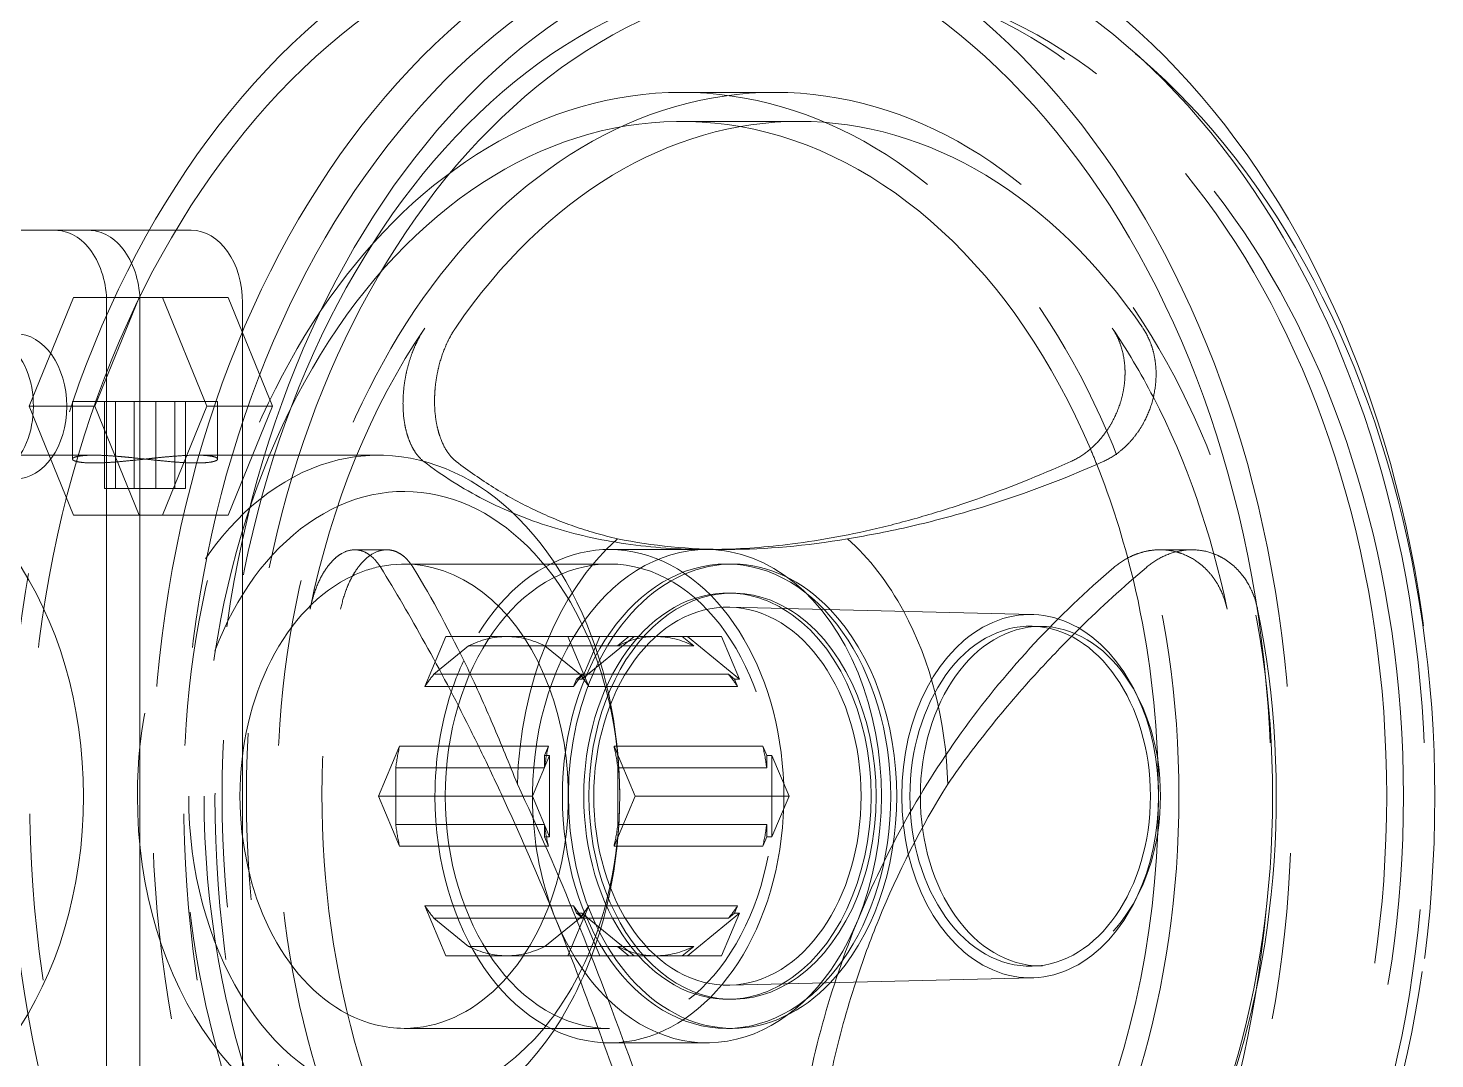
# Model space of a CAD drawing. Header units: millimetres. Extents: x -46397 to 283259, y -8690 to 23983.
# Drawn here: x 190799.9 to 190905.3, y 1070.5 to 1147.7 of the extents above; entities that cross this region are included whole.
import ezdxf

# ---------------------------------------------------------------- set-up
doc = ezdxf.new("R2010")
doc.units = ezdxf.units.MM
doc.linetypes.add('CENTER', pattern=[2, 1.25, -0.25, 0.25, -0.25])
doc.layers.add('mDƯỜNG TÂM', color=8, linetype='CENTER', lineweight=0)

# ---------------------------------------------------------------- blocks, each defined once
blk = doc.blocks.new('jh')
at = {"layer": 'mDƯỜNG TÂM', "color": 8, "ltscale": 50, "extrusion": (0, 1, 0)}
for p, q in [((704.8984514574404, 1084.618066128263), (697.8828212787921, 1084.618001211158)), ((706.7127741470758, 1082.444169872935), (697.8828413944866, 1082.444088167707)), ((598.734444723319, 1074.291238619), (650.9988589863933, 1074.291238619)), ((601.232376287313, 1074.291261732891), (653.4967905503872, 1074.291261732891)), ((608.9183195611404, 1074.291332852546), (661.1827338242147, 1074.291332852546)), ((649.0464951433241, 1061.10655024377), (652.3745684901078, 1069.258724156862)), ((657.2935721853282, 1069.258769673441), (652.3745684901078, 1069.258724156862)), ((652.3745684900787, 1069.258724156862), (659.0307906173985, 1069.258724156862)), ((653.9654988385446, 1061.106595760342), (657.2935721853282, 1069.258769673441)), ((654.8418557679688, 1068.856456010275), (654.8421977344551, 994.9434125315529)), ((657.2935721853282, 1069.258769673441), (663.949794312648, 1069.258769673441)), ((657.3397873319627, 1068.856479124166), (657.340129298449, 994.9434356454367)), ((663.949794312648, 1069.258769673441), (659.0307906173985, 1069.258724156862)), ((659.0307906173985, 1069.258724156862), (662.3589393979346, 1061.106550243763)), ((663.949794312648, 1069.258769673441), (667.2779430931841, 1061.106595760342)), ((665.0257306057902, 1068.856550243814), (665.0260725722474, 994.9435067650847)), ((653.9654988385446, 1061.106595760342), (649.0464951433241, 1061.10655024377)), ((652.3746439238603, 1052.954376330672), (649.0464951433241, 1061.106550243763)), ((652.2893360828748, 1061.465430554315), (652.2893560349767, 1057.15295442877)), ((657.2936476191098, 1052.954421847244), (653.9654988385446, 1061.106595760342)), ((654.6932625186455, 1061.465437919003), (655.5053779825394, 1061.465455698919)), ((656.9120032277715, 1061.465437919003), (654.6932625186455, 1061.465437919003)), ((654.6932926921581, 1054.943698788527), (654.6932625186455, 1061.465437919003)), ((655.5053779825394, 1061.465455698912), (658.5362341555592, 1061.465473478827)), ((655.505408156052, 1054.943716568443), (655.5053779825394, 1061.465455698919)), ((659.9428594007622, 1061.465455698912), (656.9120032277715, 1061.465437918996)), ((656.912033401255, 1054.943698788527), (656.9120032277424, 1061.465437919003)), ((660.7549748646561, 1061.465473478827), (658.5362341555592, 1061.465473478827)), ((658.5362643290719, 1054.943734348351), (658.5362341555592, 1061.465473478827)), ((662.3589393979346, 1061.10655024377), (659.03086605118, 1052.954376330672)), ((660.7549748646561, 1061.465473478827), (659.9428594007622, 1061.465455698919)), ((659.9428895742749, 1054.943716568443), (659.9428594007622, 1061.465455698919)), ((660.7550050381687, 1054.943734348351), (660.7549748646561, 1061.465473478827)), ((667.2779430931841, 1061.106595760342), (662.3589393979346, 1061.10655024377)), ((663.1589013004268, 1061.465480843501), (663.1589212526451, 1057.152987722271)), ((667.2779430931841, 1061.106595760342), (663.9498697464296, 1052.954421847251)), ((653.8810459263914, 1057.443681008066), (635.0504864612885, 1057.443506764932)), ((675.2095400669787, 1057.443878365113), (661.566945552273, 1057.443752127314)), ((654.6932926921581, 1054.943698788527), (655.505408156052, 1054.943716568443)), ((656.912033401255, 1054.943698788527), (654.6932926921581, 1054.943698788527)), ((655.505408156052, 1054.943716568443), (658.5362643290719, 1054.943734348359)), ((659.9428895742749, 1054.943716568443), (656.9120334012841, 1054.943698788527)), ((658.5362643290719, 1054.943734348351), (660.7550050381687, 1054.943734348351)), ((660.7550050381687, 1054.943734348351), (659.9428895742749, 1054.943716568443)), ((657.2936476191098, 1052.954421847244), (652.3746439238603, 1052.954376330665)), ((659.03086605118, 1052.954376330672), (652.3746439238603, 1052.954376330672)), ((663.9498697464296, 1052.954421847244), (657.2936476191098, 1052.954421847244)), ((663.9498697464296, 1052.954421847244), (659.03086605118, 1052.954376330665)), ((673.4284980722005, 1050.357446348993), (675.8248434588022, 1050.357468522881)), ((699.8089959511999, 1050.378888597261), (692.5029778090247, 1050.37882099313)), ((699.809508901817, 1050.378888599633), (701.3555424894148, 1050.37890290541)), ((733.739667451242, 1050.357446348862), (736.136015537515, 1050.357468522772)), ((677.6263086876716, 1049.291726814357), (677.1311013192171, 1049.291722232105)), ((677.626405693416, 1049.29172681526), (677.6263086876716, 1049.291726814357)), ((692.5029878668429, 1049.291864471408), (677.626405693416, 1049.29172681526)), ((701.7261197954358, 1049.291949814993), (701.2743509753491, 1049.291945634679)), ((701.7261399111012, 1047.11803677155), (701.3418427474098, 1047.118033215564)), ((724.183322808909, 1045.504709806162), (701.5166931287677, 1046.064115247536)), ((724.9409568573174, 1044.616181633493), (724.1725965291844, 1044.635144529813)), ((680.2538742155011, 1043.857010743406), (678.6775583695562, 1040.120514056347)), ((679.3573555345938, 1041.029531167856), (681.9566835509322, 1043.151881623278)), ((691.7827891262132, 1043.857117422878), (680.2538742155011, 1043.857010743399)), ((689.3804261851765, 1043.857010743406), (680.2538742155011, 1043.857010743406)), ((693.101301297982, 1043.151984746772), (681.9566835509322, 1043.151881623278)), ((695.9617679473886, 1043.857113866899), (684.8170948822226, 1043.857010743144)), ((687.6776233744458, 1043.151881623278), (698.8222411214665, 1043.151984746772)), ((687.6776233744458, 1043.151881623278), (690.2769710293796, 1041.029531167856)), ((700.9093410959176, 1043.857117422878), (689.3804261851765, 1043.857010743399)), ((690.9567766057153, 1040.12051405634), (689.3804261851765, 1043.857010743406)), ((690.4342635007051, 1040.660574328344), (691.7827891262132, 1043.857117422878)), ((690.4342635007051, 1040.660574328351), (694.3491984728607, 1043.857117422878)), ((691.7827891262132, 1043.857117422878), (694.3491984728607, 1043.857117422878)), ((693.9649013091694, 1043.857113866899), (693.101301297982, 1043.151984746772)), ((694.3491984728607, 1043.857117422878), (693.9649013091694, 1043.857113866899)), ((693.9649013091694, 1043.857113866899), (697.9586345855787, 1043.857113866899)), ((697.9586345855787, 1043.857113866899), (698.3429317492701, 1043.857117422878)), ((698.8222411214665, 1043.151984746772), (697.9586345855787, 1043.857113866899)), ((698.3429317492701, 1043.857117422878), (700.9093410959176, 1043.857117422878)), ((698.3429317492701, 1043.857117422878), (702.2578962997068, 1040.660574328351)), ((700.9093410959176, 1043.857117422878), (702.2578962997068, 1040.660574328351)), ((679.3573555345938, 1041.029531167856), (690.5019732816145, 1041.02963429135)), ((690.5019732816145, 1041.02963429135), (690.0499663370138, 1040.660570772365)), ((701.4215887764003, 1041.02963429135), (690.2769710293796, 1041.029531167856)), ((701.8735991360154, 1040.660570772365), (701.4215887763712, 1041.02963429135)), ((678.6775583695562, 1040.120514056347), (689.822176116606, 1040.12061717984)), ((689.822176116606, 1040.120617179848), (690.0499663370138, 1040.660570772365)), ((690.0499663370138, 1040.660570772365), (690.4342635007051, 1040.660574328344)), ((702.101394352736, 1040.12061717984), (690.9567766057153, 1040.120514056347)), ((702.2578962997068, 1040.660574328351), (701.8735991360154, 1040.660570772372)), ((701.8735991360154, 1040.660570772365), (702.101394352736, 1040.120617179855)), ((676.7860922719119, 1035.636985691257), (675.209776425967, 1031.900489004198)), ((687.9307100189326, 1035.63708881475), (676.7860922719119, 1035.63698569125)), ((686.7386913367081, 1031.900595683677), (688.0258286541211, 1034.951624025976)), ((687.6415314904589, 1034.951620469998), (687.9307100189326, 1035.637088814743)), ((688.0258286541211, 1034.951624025984), (687.6415314904298, 1034.951620469998)), ((687.6415314904298, 1034.951620469998), (687.6415357870574, 1034.022942583113)), ((688.0258568859426, 1028.849567341378), (688.0258286541211, 1034.951624025976)), ((692.8482841904042, 1035.63698569125), (703.9929019374249, 1035.63708881475)), ((694.4246346109139, 1031.900489004198), (692.8482841903751, 1035.636985691257)), ((703.9929019374249, 1035.637088814736), (704.2820868087292, 1034.951620469998)), ((704.2820868087292, 1034.951620469998), (704.6663839724206, 1034.951624025984)), ((704.2820911053277, 1034.022942583113), (704.2820868087292, 1034.951620469998)), ((704.6663839724206, 1034.951624025984), (705.9535495216551, 1031.900595683677)), ((704.6663839724206, 1034.951624025984), (704.666412204213, 1028.849567341371)), ((687.6415357870574, 1034.02294258312), (676.4969180400367, 1034.02283945962)), ((676.4969376785739, 1029.778138548783), (676.4969180400367, 1034.022839459627)), ((693.137473358307, 1034.02283945962), (704.2820911053277, 1034.02294258312)), ((693.137473358307, 1034.02283945962), (693.1374929968733, 1029.778138548776)), ((686.7386913367081, 1031.900595683677), (675.2097764259961, 1031.900489004198)), ((675.209776425967, 1031.900489004198), (676.7861268464767, 1028.163992317153)), ((688.0258568859426, 1028.849567341378), (686.738691336679, 1031.900595683677)), ((692.8483187649981, 1028.163992317153), (694.4246346109139, 1031.900489004198)), ((705.9535495216551, 1031.900595683677), (694.4246346109139, 1031.900489004198)), ((705.9535495216551, 1031.900595683677), (704.666412204213, 1028.849567341371)), ((676.4969376785739, 1029.778138548776), (687.6415554256237, 1029.778241672269)), ((687.6415554256237, 1029.778241672269), (687.6415597222513, 1028.849563785392)), ((704.282110743894, 1029.778241672269), (693.1374929968733, 1029.778138548776)), ((704.2821150405216, 1028.849563785385), (704.282110743894, 1029.778241672269)), ((687.6415597222513, 1028.849563785392), (688.0258568859426, 1028.849567341378)), ((687.9307445935265, 1028.164095440632), (687.6415597222513, 1028.849563785392)), ((704.2821150405216, 1028.849563785385), (703.9929365120188, 1028.164095440632)), ((704.666412204213, 1028.849567341378), (704.2821150405216, 1028.849563785392)), ((676.7861268464767, 1028.163992317146), (687.9307445935265, 1028.164095440647)), ((703.9929365120188, 1028.164095440639), (692.8483187649981, 1028.163992317139)), ((689.8222521782154, 1023.680567075535), (678.6776344311947, 1023.680463952041)), ((678.6776344311947, 1023.680463952034), (680.2539848517335, 1019.943967264997)), ((689.3805368214089, 1019.943967264997), (690.9568526673247, 1023.680463952034)), ((690.0500473949651, 1023.140613483032), (689.8222521782154, 1023.680567075549)), ((690.4343445586564, 1023.140617039004), (690.0500473949651, 1023.140613483025)), ((690.0500473949651, 1023.140613483032), (690.5020577545802, 1022.77154996404)), ((691.7828997624456, 1019.944073944469), (690.4343445586564, 1023.140617039004)), ((694.3493091090932, 1019.944073944469), (690.4343445586564, 1023.140617039004)), ((690.9568526673247, 1023.680463952049), (702.1014704143454, 1023.680567075542)), ((702.257977357629, 1023.140617039011), (698.3430423854734, 1019.944073944469)), ((702.257977357629, 1023.140617039011), (700.9094517321209, 1019.944073944469)), ((701.4216732493369, 1022.77154996404), (701.8736801939376, 1023.140613483032)), ((702.1014704143745, 1023.680567075549), (701.8736801939376, 1023.140613483032)), ((701.8736801939376, 1023.140613483032), (702.257977357629, 1023.140617039011)), ((690.5020577545802, 1022.77154996404), (679.3574400075304, 1022.771446840539)), ((681.9567876624351, 1020.649096385117), (679.3574400075304, 1022.771446840539)), ((690.2770555023162, 1022.771446840547), (687.6777274859778, 1020.649096385125)), ((690.2770555023162, 1022.771446840539), (701.4216732493369, 1022.77154996404)), ((691.7828997624456, 1019.944073944469), (680.2539848517335, 1019.94396726499)), ((680.2539848517335, 1019.943967264997), (689.3805368214089, 1019.943967264997)), ((681.9567876624351, 1020.649096385117), (693.1014054094849, 1020.649199508618)), ((695.961933901679, 1019.944070388738), (684.8172608365712, 1019.94396726499)), ((698.8223452329985, 1020.649199508618), (687.6777274859778, 1020.649096385117)), ((700.9094517321209, 1019.944073944469), (689.3805368214089, 1019.94396726499)), ((691.1305287526629, 1019.944025682991), (691.1303443286743, 1019.944025681281)), ((694.3493091090932, 1019.944073944469), (691.7828997624456, 1019.944073944469)), ((693.1014054094849, 1020.649199508618), (693.9650119454018, 1019.94407038849)), ((693.9650119454018, 1019.94407038849), (694.3493091090932, 1019.944073944469)), ((697.958745221782, 1019.944070388483), (693.9650119454018, 1019.944070388483)), ((697.958745221782, 1019.94407038849), (698.8223452329694, 1020.649199508618)), ((698.3430423854734, 1019.944073944469), (697.958745221782, 1019.94407038849)), ((700.9094517321209, 1019.944073944469), (698.3430423854734, 1019.944073944469)), ((724.9411921724095, 1019.185538924117), (724.1728321953269, 1019.166561808204)), ((724.1835745676071, 1018.296996730511), (701.5169552439766, 1017.73717181103)), ((701.7264215305622, 1016.683254163312), (701.3421243668708, 1016.683250607326)), ((692.5033097176638, 1014.509255776276), (677.1314231700089, 1014.509113536973)), ((701.7264416462276, 1014.509341119869), (701.2746728261409, 1014.509336939554)), ((693.6047094611276, 1013.422309445952), (692.5033197754819, 1013.422299254562)), ((693.604795330466, 1013.422309446745), (693.6047094611276, 1013.422309445952)), ((699.8093379176862, 1013.422366858686), (693.604795330466, 1013.422309446745))]:
    blk.add_line(p, q, dxfattribs=at)
at = {"layer": 'mDƯỜNG TÂM', "color": 8, "ltscale": 50}
for centre, major_axis, ratio, start_param, end_param in [((695.5775261017843, 1031.900588571712), (-0.0006286148537314563, 67.93478260766828), 0.7071067811714504, 1.545626100413426e-15, 1.570789783786929), ((706.2901482468296, 1031.90068769786), (0.0006286148552983904, -67.93478260767084), 0.707106781171449, -1.570802869802909, 4.712382437376677), ((695.5775261017843, 1031.900588571712), (0.0006286148563038956, -67.93478260767192), 0.7071067811714659, -5.329070518200751e-14, 3.14159265358974), ((695.5775261017843, 1031.900588571712), (0.0006084991799288422, -65.76086956422536), 0.7071067811714493, -1.570802869802909, 4.712382437376677), ((707.1064410124964, 1031.900695251192), (0.0006084991799288422, -65.76086956422536), 0.7071067811714493, -1.570802869802909, 4.712382437376677), ((708.6436296672618, 1031.900709475121), (0.0005978171597160731, -64.60645726415213), 0.7071067811714491, -1.570802869802909, 4.712382437376677), ((707.1064410124964, 1031.900695251192), (0.0005707182604582499, -61.67786304708815), 0.7071067811714489, -1.570802869802909, 4.712382437376677), ((708.6436296672618, 1031.900709475121), (0.0005670194641337552, -61.27813192063342), 0.7071067811714491, -1.570802869802909, 4.712382437376677), ((697.8833090839325, 1031.900609907607), (0.0004878051277115513, -52.71739130355257), 0.7071067811714492, -1.570802869802909, 4.712382437376677), ((704.8989392625808, 1031.900674824712), (0.0004878051277115513, -52.71739130355257), 0.7071067811714492, -1.570802869802909, 4.712382437376677), ((697.8833090839325, 1031.900609907614), (-0.0004676894486577154, 50.54347826010584), 0.7071067811714644, -0.1238477329692742, 1.570789783786973), ((697.8833090839325, 1031.900609907607), (-0.0004676894556077117, 50.54347826011227), 0.7071067811713356, -1.030297173083122, -0.12384773296943), ((648.0167739968165, 1061.106479124115), (5.028918842387127e-05, -5.434782608613668), 0.7071067811714491, 1.570789783786884, 7.85397509096647), ((704.4210297557584, 1031.900670402501), (0.000467689525052606, -50.54347826013867), 0.7071067811727412, -2.337260033279335, -1.851543243023027), ((704.4210297546233, 1031.900670402596), (-0.000467687992372845, 50.54347825998607), 0.7071067811882262, -0.9381699880933283, -0.804345691804685), ((702.3340486327943, 1031.990128736848), (30.9099795079225, 29.79526656213528), 7.877989524016627e-07, -2.337170474930872e-07, 2.843611833092681e-06), ((704.4210297555255, 1031.900670402494), (-0.0004676893433259721, 50.54347826013663), 0.7071067811734508, -1.290062482080161, -0.938173061928363), ((675.2097764261707, 1031.900400104634), (-0.0002363591781193719, 25.54347826048386), 0.7071067811712475, -2.060245354674338, 1.570789783787129), ((697.8833090701082, 1031.900609900018), (-0.000467684989416739, 50.54347827517655), 0.7071067812516636, -1.056744190084094, -1.030297173024481), ((677.1312622446276, 1031.900417884543), (-0.0002112145951036481, 22.82608695617764), 0.707106781171535, -2.106550859799407, 1.570789783786731), ((697.8833090846019, 1031.900609907636), (-0.000467689990269804, 50.54347826005079), 0.7071067811603009, -1.242929291182026, -1.056745617943627), ((692.5031487922824, 1031.900560123846), (0.0001709832345084261, -18.47826086928509), 0.7071067811714247, -0.03459937701935356, 4.129680362891531), ((701.7262807208463, 1031.900645467438), (0.0002110804475847772, -22.81158959875256), 0.7071067811717408, -2.578136856220655, -1.610666434582089), ((701.7262807206134, 1031.900645467365), (-0.0002110801748012036, 22.81158959885275), 0.7071067811764581, -0.9187853840559201, -0.5634688833778393), ((677.1312622446276, 1031.900417884543), (-0.0001609254027319373, 17.39130434756434), 0.7071067811711674, -1.921606238450096, 0.1470659226669393), ((699.8091669344576, 1031.90062772797), (-0.0001709832407112574, 18.47826086928682), 0.7071067811714961, -6.543007913251131e-06, 1.661778149248852), ((701.7262807208463, 1031.900645467431), (-0.0001609253985561665, 17.39130434756359), 0.7071067811715184, -0.6372841854163083, 3.141586110581961), ((699.8091669344576, 1031.90062772797), (-0.0001709832420644375, 18.47826086928623), 0.7071067811714112, -2.094401645401264, -6.543008106429937e-06), ((677.1312622446276, 1031.90041788455), (-0.0001609253967780333, 17.39130434755853), 0.7071067811711832, 0.3189526560318799, 1.570789783787343), ((677.1312622449768, 1031.900417884579), (-0.0001609261088924008, 17.3913043475233), 0.7071067811771111, 0.1470659226378302, 0.3189526560031577), ((692.5031487922533, 1031.900560123853), (0.0001609254029563881, -17.39130434756374), 0.7071067811714492, -1.570802869802909, 4.712382437376677), ((701.2745119007595, 1031.900641287124), (-0.000160925401052948, 17.39130434756227), 0.7071067811714598, 2.069428819559674e-13, 3.141586110582275), ((701.2745119007595, 1031.900641287117), (0.0001609254023391678, -17.39130434756408), 0.7071067811715086, -7.283063041541027e-13, 3.141592653589065), ((701.7262807208463, 1031.900645467431), (-0.000140809728935487, 15.21739130411814), 0.7071067811714284, -0.3931291050656851, 1.570789783786824), ((697.8833090838743, 1031.900609907592), (-0.000467689429365592, 50.54347826017788), 0.7071067811718525, -1.51741165535448, -1.242929291174159), ((701.3419835571549, 1031.900641911452), (-0.0001408097233645544, 15.21739130411819), 0.707106781171403, -0.01785809203120348, 1.570789783787081), ((701.3419835572422, 1031.900641911496), (-0.0001408098766768618, 15.21739130407482), 0.7071067811697849, -0.3914263356644936, -0.01785809203801703), ((724.0155162149167, 1031.900851714425), (-0.0001258985280978564, 13.60592941819576), 0.7071067811713728, -0.9805815234962107, 1.57078978378705), ((701.3419835571549, 1031.900641911445), (-0.0001310775663597719, 14.16562986969363), 0.7071067811716554, -0.01745595141572132, 1.570789783786179), ((701.3419835571549, 1031.900641911452), (0.0001310775652347274, -14.16562986968965), 0.7071067811715631, 0.01745595141507299, 3.124136702173868), ((701.3419835571549, 1031.900641911452), (0.0001408097274544495, -15.21739130411753), 0.7071067811719065, 0.3914263356585007, 2.750166317933107), ((701.7262807208172, 1031.900645467431), (-0.0001408097308530643, 15.21739130411807), 0.7071067811718599, -2.748463548523778, -0.3931291050659107), ((701.7262807208463, 1031.900645467431), (-0.0001609253976670999, 17.39130434756452), 0.7071067811712756, -2.504308468172627, -0.6372841854164568), ((701.726280720788, 1031.900645467431), (-0.0002110804369048758, 22.81158959877274), 0.7071067811728641, -1.530939305023429, -0.9187853840650816), ((724.0155162149167, 1031.900851714425), (-0.0001178510530542021, 12.73623174165032), 0.7071067811718167, -0.01745595141580747, 1.570789783785767), ((724.7841105422995, 1031.90085882639), (0.0001176754752392663, -12.71725884498736), 0.7071067811714491, -1.570802869802909, 4.712382437376677), ((724.0155162149167, 1031.900851714432), (0.0001178510386987963, -12.73623174165021), 0.7071067811712617, 0.01745595141450612, 3.124136702174627), ((684.8172055183968, 1031.900489004198), (-0.0001106360947324243, 11.95652173895051), 0.7071067811697467, -6.543000933056931e-06, 0.3451409388535571), ((684.8172055183968, 1031.900489004198), (-0.0001106361046439019, 11.95652173895043), 0.7071067811729849, -0.3451540248560079, -6.543001517533842e-06), ((695.9618232654175, 1031.900592127698), (-0.0001106360947324243, 11.95652173895051), 0.7071067811697467, -6.543000933056931e-06, 0.3451409388535571), ((695.9618232654175, 1031.900592127698), (-0.0001106361046439019, 11.95652173895043), 0.7071067811729849, -0.3451540248560079, -6.543001517533842e-06), ((692.5031487934466, 1031.900560123875), (0.0001709844076920319, -18.47826086923298), 0.7071067812292519, -2.15346418001795, -2.006517652061371), ((692.5037399993162, 1031.899965306198), (0.0001192812960377765, -18.47934187923233), 0.7071046530675179, -2.153502962765334, -2.153462200834943), ((684.8172055174073, 1031.900489004547), (0.0001106350643302889, -11.95652173846529), 0.7071067811233387, -2.439549127190377, -2.32883400177782), ((695.9618232645444, 1031.900592127851), (0.0001106350643329535, -11.95652173872549), 0.7071067811233387, -2.439549127189863, -2.328834001780685), ((684.8172055178729, 1031.900489004547), (-0.0001106350634767495, 11.95652173846528), 0.7071067812194848, -0.8127717376919916, -0.7020566122794346), ((695.9618232648936, 1031.900592128004), (-0.0001106350634758613, 11.95652173851461), 0.707106781219485, -0.812771737689399, -0.7020566122791272), ((692.5031487922824, 1031.90056012386), (0.0001709832602854178, -18.47826086923901), 0.707106781173375, -2.006517652018377, -1.570802869803195), ((724.0155162149167, 1031.900851714425), (-0.0001258985297125648, 13.60592941818705), 0.7071067811714453, -2.16101113009762, -0.9805815234958983), ((684.8172055183677, 1031.900489004227), (0.0001106362142442308, -11.95652173885395), 0.7071067811697818, -1.888633938212176, -1.749254163545924), ((695.9618232655048, 1031.900592127677), (0.000110636214245563, -11.95652173899953), 0.7071067811697818, -1.888633938211211, -1.749254163547435), ((684.8172055184841, 1031.900489004227), (-0.0001106362138090233, 11.95652173885382), 0.707106781173036, -1.392351576059837, -1.252971801393585), ((695.9618232655048, 1031.900592127713), (-0.0001106362138101335, 11.95652173888733), 0.707106781173036, -1.392351576059722, -1.252971801395304), ((697.8833090839034, 1031.900609907621), (-0.0004676894563562239, 50.54347826056658), 0.7071067811659545, -1.624180998234516, -1.517411655355917), ((695.5775261017843, 1031.900588571712), (0.000628614867879115, -67.93478260766851), 0.7071067811714112, -1.570802869803066, -6.705747068735946e-14), ((675.2097764261707, 1031.900400104634), (0.0002363591881084649, -25.5434782604822), 0.70710678117121, -1.57080286980305, 0.03637033671081036), ((677.1312622446276, 1031.900417884543), (0.0002112145920925858, -22.82608695617962), 0.7071067811716366, -1.570802869802931, -0.1489508395613153), ((697.8833090839325, 1031.900609907607), (0.0004676894514602896, -50.54347826010861), 0.7071067811714115, -1.570802869802897, 0.3621576397685988), ((677.1312622446276, 1031.900417884535), (0.0001609254063766455, -17.39130434755806), 0.7071067811714111, -1.570802869803362, -0.3522211058092575), ((692.5031487922533, 1031.900560123846), (0.0001709832473974803, -18.47826086928601), 0.7071067811714111, -1.570802869803266, -0.03459937701994664), ((701.3419835571549, 1031.900641911445), (0.0001408097279549659, -15.21739130411853), 0.7071067811714111, -1.570802869803046, 0.0178580920373026), ((701.7262807208172, 1031.900645467438), (0.0001408097369902484, -15.21739130411853), 0.7071067811710732, -1.570802869803226, 0.3931291050658179), ((701.3419835571549, 1031.900641911452), (0.0001310775533847946, -14.16562986969185), 0.7071067811714111, -1.570802869802577, 0.01745595141553746), ((724.0155162149167, 1031.900851714425), (0.0001258985375987884, -13.60592941819556), 0.7071067811714113, -1.570802869803238, 0.9805815234921851), ((724.0155162149167, 1031.900851714432), (0.0001178510256601101, -12.73623174164868), 0.7071067811718155, -1.570802869802223, 0.01745595141523459), ((684.8172055183386, 1031.900489004154), (0.0001106362138088013, -11.95652173876076), 0.7071067811730359, -1.392351576060133, -1.252971801393903), ((699.805869679054, 1031.900201206961), (-13.00874947754751, -1.678561302076506), 9.78275499566146e-06, -6.259435663125146e-07, 2.727229290323941e-05), ((699.8091669343412, 1031.90062772797), (0.0001709832973186832, -18.47826086927252), 0.7071067811668382, -1.479786613192891, -1.047204094206729), ((695.9618232652138, 1031.900592127597), (0.0001106362138063588, -11.95652173854375), 0.707106781173036, -1.392351576061343, -1.252971801391137), ((684.8172055186005, 1031.900489004154), (-0.0001106362142464512, 11.95652173876078), 0.7071067811697819, -1.888633938211857, -1.749254163545627), ((695.9618232657958, 1031.900592127597), (-0.0001106362142402339, 11.95652173854379), 0.7071067811697818, -1.888633938214623, -1.749254163544417), ((697.8833090839325, 1031.900609907607), (0.0004676894632975604, -50.5434782601003), 0.7071067811716892, 0.3621576397684056, 1.517411655355085), ((677.1312622446276, 1031.900417884543), (0.0001609254036253876, -17.39130434756408), 0.7071067811716754, 1.203525222454884e-15, 1.219964980049427), ((677.1847857047396, 1031.895878079231), (11.49496685489158, -5.972373044509763), 6.801360104109346e-06, 1.563463447064456e-06, 2.301470703711214e-05), ((684.8172055188625, 1031.900489003579), (0.0001106350634740849, -11.95652173809477), 0.7071067812194848, -0.812771737692195, -0.7020566122781426), ((695.9618232662615, 1031.900592127662), (0.0001106350634767494, -11.95652173888504), 0.7071067812194847, -0.8127717376889834, -0.702056612280422), ((684.8172055196774, 1031.900489003579), (-0.0001106350643285126, 11.95652173809486), 0.7071067811233388, -2.439549127191678, -2.328834001777625), ((695.9618232663197, 1031.900592127662), (-0.0001106350643311771, 11.95652173888507), 0.7071067811233387, -2.439549127189391, -2.328834001780829), ((699.8091669344867, 1031.900627727955), (0.0001709831717278121, -18.47826086926453), 0.7071067811735485, -1.047204094202471, -0.6039987458591842), ((699.8091669344576, 1031.90062772797), (0.0001709832364005237, -18.4782608692842), 0.7071067811714338, -0.6039528089382262, 1.047191008188871), ((684.8172055185132, 1031.900489004198), (0.0001106361046439019, -11.95652173895043), 0.7071067811729849, -0.3451540248560079, -6.543001517533842e-06), ((684.8172055185132, 1031.900489004198), (0.0001106360947324243, -11.95652173895051), 0.7071067811697467, -6.543000933056931e-06, 0.3451409388535571), ((677.1312622445694, 1031.900417884543), (-0.0002112146761357181, 22.82608695617805), 0.7071067811731172, -2.437045235139413, -2.106560656498363), ((677.1184838144982, 1031.911191464795), (13.89174182727215, -11.66332646634545), 2.745072184792134e-06, 8.518940874505069e-07, 1.063954116633489e-05), ((695.9618232655339, 1031.900592127698), (0.0001106361046439019, -11.95652173895043), 0.7071067811729849, -0.3451540248560079, -6.543001517533842e-06), ((695.9618232655339, 1031.900592127698), (0.0001106360947324243, -11.95652173895051), 0.7071067811697467, -6.543000933056931e-06, 0.3451409388535571), ((675.2097764261125, 1031.900400104627), (-0.0002363592708327644, 25.54347826047626), 0.707106781174493, -2.326688912219816, -2.060256233102931), ((675.008082455257, 1031.920916904593), (16.14306050264962, -12.02961713202542), 3.127414381988662e-06, 8.998573780102425e-07, 1.175922376780322e-05), ((701.341983557184, 1031.900641911423), (0.0001408096742931964, -15.21739130408899), 0.7071067811707759, 0.01785809203947121, 0.3914263356614781), ((701.7262807208754, 1031.900645467416), (0.0001609253315998641, -17.39130434754288), 0.7071067811708882, -6.543005630632592e-06, 0.6372841854201351), ((699.7991558125941, 1031.89995142557), (0.01610104948734481, -18.47743734419703), 0.7068090257452164, -0.6046082388786704, -0.6045622999251584), ((677.1312622446567, 1031.900417884521), (0.0001609253425196577, -17.39130434754193), 0.707106781171718, -0.35222110580718, 2.59059440566034e-12), ((677.1312622446276, 1031.900417884557), (0.0002112146266766146, -22.82608695619185), 0.7071067811716105, -0.1489508395620556, 0.7045474184515992), ((675.2097764261416, 1031.900400104649), (0.0002363592414218463, -25.54347826049473), 0.707106781171917, 0.0363703367093864, 0.8149037413705881), ((701.2745923634502, 1031.956663915538), (-1.279893962728552e-12, -17.44732697635119), 1.152937380029167e-06, 6.571413783657553e-08, 6.587713063933292e-06)]:
    blk.add_ellipse(centre, major_axis=major_axis, ratio=ratio, start_param=start_param, end_param=end_param, dxfattribs=at)
at = {"layer": 'mDƯỜNG TÂM', "color": 8, "ltscale": 50, "extrusion": (0, 0, -1)}
for centre, major_axis, ratio, start_param, end_param in [((706.7132418365218, 1031.900691612835), (-0.0004676894503568008, 50.54347826011141), 0.7071067811714392, -0.8043326203113095, 0.8043456918251108), ((650.9988841309969, 1068.856456010275), (-5.028919570796131e-05, 5.4347826086142), 0.7071067811702849, 6.543008952233082e-06, 1.570802869803849), ((653.4968156949908, 1068.856479124166), (-5.028919570796131e-05, 5.4347826086142), 0.7071067811702849, 6.543008952233082e-06, 1.570802869803849), ((661.1827589687891, 1068.856550243807), (-5.028920599788809e-05, 5.434782608616017), 0.7071067811702851, 6.543010298633726e-06, 1.570802869804861), ((645.5188424328226, 1061.106456010224), (-5.028919856586711e-05, 5.434782608613077), 0.7071067811714447, -0.7882200512396711, 2.359029464141596), ((657.7241186916654, 1061.465455698912), (5.434782608788778, 2.514459444152887e-05), 4.626605377063481e-06, -2.356194490181694, 3.141592653591161), ((635.0507228204806, 1031.900028504446), (-0.0002363591791790245, 25.54347826048617), 0.7071067811713054, -4.298783551348606e-13, 1.570802869802016), ((706.7132418365218, 1031.900691612835), (0.0004676894591995051, -50.54347826010626), 0.7071067811713141, 0.2428649308853118, 1.851543243021925), ((706.7132418365218, 1031.900691612835), (0.0004676894558368616, -50.54347826010763), 0.707106781171547, -1.851530171507886, -0.2428518448691765), ((635.0507228204806, 1031.900028504453), (0.000236359199139082, -25.54347826048402), 0.7071067811716124, -1.570789783786509, -1.665334536937735e-14)]:
    blk.add_ellipse(centre, major_axis=major_axis, ratio=ratio, start_param=start_param, end_param=end_param, dxfattribs=at)
at = {"layer": 'mDƯỜNG TÂM', "color": 8, "ltscale": 50, "extrusion": (0, 0, -0.9999999999999999)}
for centre, major_axis, ratio, start_param, end_param in [((657.7241186910542, 1061.465455698264), (-5.434782608184152, -2.514394509673008e-05), 4.626612236884671e-06, 7.292169485681773e-11, 0.1190379182741076), ((657.7241186916654, 1061.465455698904), (-5.434782608785928, -2.51445859680631e-05), 4.626606110429836e-06, 0.1190379182571941, 0.7853981634761764)]:
    blk.add_ellipse(centre, major_axis=major_axis, ratio=ratio, start_param=start_param, end_param=end_param, dxfattribs=at)
at = {"layer": 'mDƯỜNG TÂM', "color": 8, "ltscale": 50}
for points, knots in [([(678.6750181725656, 1066.956991844359), (678.4212478382397, 1066.584244394588), (678.1936523367767, 1066.175187353365), (677.890056369215, 1065.509190485034), (677.7946422180685, 1065.276595517789), (677.6211144182889, 1064.803987835832), (677.5427308930957, 1064.563780791563), (677.4022119213187, 1064.075801312058), (677.340077522822, 1063.828028382974), (677.2323048254184, 1063.324804296259), (677.1869656894996, 1063.07006843765), (677.0790888206975, 1062.314908241286), (677.0427515544579, 1061.815602138668), (677.0420994123851, 1060.832055365689), (677.0776321965386, 1060.364864729927), (677.1823336907837, 1059.699270833815), (677.2262653593207, 1059.482013824403), (677.3302025350276, 1059.067390736789), (677.390001721069, 1058.870167448746), (677.5248183715448, 1058.495322062539), (677.5998366252752, 1058.317700991647), (677.7653194876912, 1057.98235293274), (677.8563571270788, 1057.823930812185), (678.1472121719271, 1057.389493319046), (678.3654323703668, 1057.150743045233), (678.6087236660533, 1056.964499172005)], [2.736438651964882e-07, 2.736438651964882e-07, 2.736438651964882e-07, 2.736438651964882e-07, 0.001407847298041643, 0.001407847298041643, 0.002111634125129859, 0.002111634125129859, 0.002815420952218075, 0.002815420952218075, 0.003519207779306291, 0.003519207779306291, 0.004222994606394507, 0.004222994606394507, 0.005630568260570962, 0.005630568260570962, 0.007038141914747419, 0.007038141914747419, 0.007741928741835641, 0.007741928741835641, 0.00844571556892386, 0.00844571556892386, 0.009149502396012083, 0.009149502396012083, 0.009853289223100307, 0.009853289223100307, 0.01126086287727675, 0.01126086287727675, 0.01126086287727675, 0.01126086287727675]), ([(681.0338665509771, 1056.964521612368), (680.7922242450295, 1057.150194767841), (680.5743757601595, 1057.387712025185), (680.1839768068749, 1057.962196545734), (680.0109968406323, 1058.303118721844), (679.7999276541523, 1058.865694077889), (679.7370228980726, 1059.062575333432), (679.6263871583797, 1059.475278081838), (679.5784222193761, 1059.69253110791), (679.4605630720325, 1060.363383111297), (679.4165559611865, 1060.831295986107), (679.403159188485, 1061.564062622732), (679.4077043266443, 1061.815338428583), (679.4350532128883, 1062.31735654713), (679.4576967686007, 1062.568385087106), (679.5207814981404, 1063.07045616884), (679.5612212124688, 1063.321498781188), (679.6605572590779, 1063.823575228525), (679.7198515966884, 1064.075602028592), (679.9211906406272, 1064.810445554816), (680.087339528196, 1065.278991194522), (680.3863606913947, 1065.948729762946), (680.4938155938289, 1066.164758353276), (680.7207252352091, 1066.575390940328), (680.8406630205864, 1066.771106323744), (680.9672302534163, 1066.957013054678)], [2.18634237672454e-07, 2.18634237672454e-07, 2.18634237672454e-07, 2.18634237672454e-07, 0.001403414186927483, 0.001403414186927483, 0.002806609739617293, 0.002806609739617293, 0.003508207515962198, 0.003508207515962198, 0.004209805292307103, 0.004209805292307103, 0.00561300084499694, 0.00561300084499694, 0.006314598621341846, 0.006314598621341846, 0.007016196397686752, 0.007016196397686752, 0.00771779417403166, 0.00771779417403166, 0.008419391950376566, 0.008419391950376566, 0.009822587503066391, 0.009822587503066391, 0.0105241852794113, 0.0105241852794113, 0.01122578305575621, 0.01122578305575621, 0.01122578305575621, 0.01122578305575621]), ([(727.0552144561952, 1056.964499172005), (727.4718178107287, 1057.150818167829), (727.8673272358428, 1057.389126882641), (728.6182076627447, 1057.964737320799), (728.9753314288391, 1058.305956462049), (729.4532464553486, 1058.868363407899), (729.604083883547, 1059.06508886021), (729.888639962679, 1059.477251772412), (730.023113962583, 1059.694101908957), (730.3936085465539, 1060.363473368205), (730.5956018713478, 1060.83020589457), (730.8309620149666, 1061.561084289489), (730.8983501464536, 1061.811709772745), (731.0065708545735, 1062.312841133484), (731.047678728326, 1062.563467904474), (731.1042226796562, 1063.06484451874), (731.1196605924924, 1063.31559434707), (731.1240261438652, 1063.81722358051), (731.11266931711, 1064.069394053164), (731.0386500004097, 1064.805194191773), (730.9372538666357, 1065.274415231921), (730.7045324684877, 1065.945258097789), (730.6135357592138, 1066.162216238939), (730.4083083453006, 1066.574207858612), (730.2936592109327, 1066.770536852848), (730.1667165957624, 1066.956992372383)], [2.184819982061592e-07, 2.184819982061592e-07, 2.184819982061592e-07, 2.184819982061592e-07, 0.001407314710260744, 0.001407314710260744, 0.002814410938523282, 0.002814410938523282, 0.003517959052654551, 0.003517959052654551, 0.00422150716678582, 0.00422150716678582, 0.005628603395048328, 0.005628603395048328, 0.006332151509179586, 0.006332151509179586, 0.007035699623310842, 0.007035699623310842, 0.007739247737442098, 0.007739247737442098, 0.008442795851573355, 0.008442795851573355, 0.00984989207983587, 0.00984989207983587, 0.01055344019396713, 0.01055344019396713, 0.01125698830809839, 0.01125698830809839, 0.01125698830809839, 0.01125698830809839]), ([(732.4589286766131, 1066.957013582702), (732.7119708607206, 1066.585340821854), (732.9169567541394, 1066.177460247942), (733.1548192394257, 1065.513305251894), (733.2227009992639, 1065.281344797644), (733.3315249692823, 1064.809415312775), (733.3727285834902, 1064.569498259123), (733.4294332477148, 1064.082008281082), (733.4449330231291, 1063.834434855409), (733.4497359228844, 1063.331527881252), (733.43880034209, 1063.076302308786), (733.3676141581964, 1062.319928943711), (733.269820642774, 1061.820952815899), (732.9716975978808, 1060.83386626088), (732.7772252825089, 1060.365242301894), (732.4204628066509, 1059.698511601331), (732.2896811337268, 1059.481071804999), (732.0097632782126, 1059.06541788156), (731.8613139836234, 1058.867887607485), (731.5479370171379, 1058.492763148701), (731.3830081359192, 1058.31517050643), (731.0364663337532, 1057.980139354113), (730.8537464347028, 1057.821953710642), (730.2914740803535, 1057.388137744609), (729.8962778533751, 1057.150131312672), (729.4803573411191, 1056.964521612368)], [2.736646251035235e-07, 2.736646251035235e-07, 2.736646251035235e-07, 2.736646251035235e-07, 0.001403895465199302, 0.001403895465199302, 0.0021057063654864, 0.0021057063654864, 0.0028075172657735, 0.0028075172657735, 0.003509328166060599, 0.003509328166060599, 0.004211139066347697, 0.004211139066347697, 0.005614760866921896, 0.005614760866921896, 0.007018382667496095, 0.007018382667496095, 0.007720193567783193, 0.007720193567783193, 0.008422004468070291, 0.008422004468070291, 0.009123815368357392, 0.009123815368357392, 0.009825626268644489, 0.009825626268644489, 0.01122924806921871, 0.01122924806921871, 0.01122924806921871, 0.01122924806921871]), ([(653.8811683676031, 1056.858852444988), (653.6265009029012, 1056.858850088494), (653.4013020737038, 1056.866640155662), (653.0072422324738, 1056.896223979144), (652.8370235780894, 1056.918374743604), (652.5651465984411, 1056.973104467019), (652.4627908053226, 1057.005456157807), (652.3244557380094, 1057.076323999463), (652.2893144178379, 1057.114997710843), (652.2893977276981, 1057.191046003543), (652.323556819727, 1057.228815710645), (652.4624004055804, 1057.299571473159), (652.5660101779795, 1057.331732824408), (652.7686488941836, 1057.371863518456), (652.8442190751084, 1057.38394104442), (653.0117429229722, 1057.405109320986), (653.1043088583974, 1057.41423670754), (653.4023407214263, 1057.436168732813), (653.627581790468, 1057.443635432654), (654.1301417194773, 1057.443726168764), (654.4107390764111, 1057.436099141261), (655.0025424643245, 1057.407047778397), (655.3152315404732, 1057.385761813697), (655.8097535229463, 1057.345356632599), (655.9793760240427, 1057.33041901893), (656.3199882846675, 1057.298755953358), (656.4918134614127, 1057.281967934781), (657.0118197090342, 1057.22948361859), (657.3664184234221, 1057.191444301308), (658.080215015827, 1057.114637844461), (658.4319101203873, 1057.076719067074), (659.1256103240303, 1057.00604742513), (659.4712826475152, 1056.973001873419), (660.1283000513504, 1056.918375375964), (660.4408350159065, 1056.896594133228), (661.0338668031327, 1056.866740050405), (661.3142389630957, 1056.858882116321), (661.8168130004487, 1056.858822945702), (662.0426997084287, 1056.866381049338), (662.4419537186332, 1056.896258856657), (662.6096914161753, 1056.918196515944), (662.8130057473318, 1056.958961424811), (662.8728346753633, 1056.973874200514), (662.9763328788686, 1057.005954261389), (663.0200356761052, 1057.023188870582), (663.1240014643117, 1057.076466221471), (663.1586072672799, 1057.114362769469), (663.1592310259875, 1057.190612752645), (663.1241408186906, 1057.229140140422), (662.9867316511518, 1057.299223934111), (662.8848101224285, 1057.331209320189), (662.6124114774575, 1057.38532477674), (662.4433801757405, 1057.406923573275), (662.0501967210439, 1057.435991081664), (661.8231621954474, 1057.443701599797), (661.3161161975004, 1057.44380215514), (661.0414103073126, 1057.436299572633), (660.4508430347778, 1057.407427040365), (660.1313622454472, 1057.385694147466), (659.4748415292706, 1057.332044715906), (659.1363113504194, 1057.300163719017), (658.6128196150821, 1057.247350723657), (658.4349695777346, 1057.228835426751), (658.0811527869955, 1057.19139858424), (657.9044396849058, 1057.172405238613), (657.3747901849856, 1057.115409304839), (657.0213800715283, 1057.077276765114), (656.319431318203, 1057.005749755597), (655.9805517094501, 1056.973369644147), (655.3259430754988, 1056.918854302923), (655.0072054810589, 1056.896583720234), (654.4121667956933, 1056.866653312674), (654.135835832305, 1056.858854801474), (653.8811683676031, 1056.858852444988)], [0, 0, 0, 0, 0.000979690561318095, 0.000979690561318095, 0.00195938112263619, 0.00195938112263619, 0.002939071683954284, 0.002939071683954284, 0.00391876224527238, 0.00391876224527238, 0.004898452806590474, 0.004898452806590474, 0.005878143367908569, 0.005878143367908569, 0.006367988648567617, 0.006367988648567617, 0.006857833929226663, 0.006857833929226663, 0.007837524490544766, 0.007837524490544766, 0.008817215051862868, 0.008817215051862868, 0.00979690561318097, 0.00979690561318097, 0.01028675089384003, 0.01028675089384003, 0.01077659617449908, 0.01077659617449908, 0.0117562867358172, 0.0117562867358172, 0.01273597729713532, 0.01273597729713532, 0.01371566785845343, 0.01371566785845343, 0.01469535841977155, 0.01469535841977155, 0.01567504898108966, 0.01567504898108966, 0.01665473954240778, 0.01665473954240778, 0.0176344301037259, 0.0176344301037259, 0.01812427538438497, 0.01812427538438497, 0.01861412066504405, 0.01861412066504405, 0.0195938112263622, 0.0195938112263622, 0.02057350178768035, 0.02057350178768035, 0.02155319234899851, 0.02155319234899851, 0.02253288291031666, 0.02253288291031666, 0.02351257347163482, 0.02351257347163482, 0.02449226403295297, 0.02449226403295297, 0.02547195459427112, 0.02547195459427112, 0.02645164515558928, 0.02645164515558928, 0.02694149043624836, 0.02694149043624836, 0.02743133571690743, 0.02743133571690743, 0.02841102627822556, 0.02841102627822556, 0.02939071683954369, 0.02939071683954369, 0.03037040740086181, 0.03037040740086181, 0.03135009796217994, 0.03135009796217994, 0.03135009796217994, 0.03135009796217994]), ([(678.6087236660533, 1056.964499172005), (680.0103515116498, 1055.89152778584), (681.5063782423967, 1054.946710843258), (684.6828784990648, 1053.313851378334), (686.3633480457647, 1052.625789481761), (689.9104085314611, 1051.513499699111), (691.7769644991495, 1051.089218327506), (695.7044133865857, 1050.519184151221), (697.7289937871683, 1050.378888597661), (699.8090814428288, 1050.378888597661)], [2.186456701337001e-07, 2.186456701337001e-07, 2.186456701337001e-07, 2.186456701337001e-07, 0.008109361778076429, 0.008109361778076429, 0.01621850491048273, 0.01621850491048273, 0.02432764804288902, 0.02432764804288902, 0.03243679117529531, 0.03243679117529531, 0.03243679117529531, 0.03243679117529531]), ([(693.1107697673142, 1051.185811707961), (691.9830058833177, 1051.439749212193), (690.8997332654835, 1051.75202296122), (688.7907105694176, 1052.492178155146), (687.765173716034, 1052.920081301818), (685.754877475265, 1053.892493640764), (684.7771832272119, 1054.433773706143), (682.871216982574, 1055.620618725472), (681.9420898875396, 1056.266660813017), (681.0338665509771, 1056.964521612368)], [0.04399830170383984, 0.04399830170383984, 0.04399830170383984, 0.04399830170383984, 0.04937678668943274, 0.04937678668943274, 0.05475527167502563, 0.05475527167502563, 0.06013375666061853, 0.06013375666061853, 0.06551224164621143, 0.06551224164621143, 0.06551224164621143, 0.06551224164621143]), ([(700.5845130754169, 1050.38533678915), (702.416139010631, 1050.415693103278), (704.2910139907035, 1050.553202845986), (708.3987428431574, 1051.075880250246), (710.6446877241251, 1051.493349289682), (714.1011260320374, 1052.332208200984), (715.261189353303, 1052.645768771705), (717.589991322282, 1053.337278667001), (718.7598748613964, 1053.715505210363), (722.2861316146154, 1054.945655311734), (724.6590488767251, 1055.892853541358), (727.0552144561952, 1056.964499172005)], [0.03344107417554941, 0.03344107417554941, 0.03344107417554941, 0.03344107417554941, 0.04053384831595644, 0.04053384831595644, 0.04863090545661757, 0.04863090545661757, 0.05267943402694814, 0.05267943402694814, 0.05672796259727872, 0.05672796259727872, 0.06482501973793987, 0.06482501973793987, 0.06482501973793987, 0.06482501973793987]), ([(729.4803573411191, 1056.964521612368), (726.3158018167305, 1055.552299360308), (723.1233040425577, 1054.366425251668), (718.32078238143, 1052.920854973738), (716.717880199023, 1052.494697875394), (713.5193256938655, 1051.754990981972), (711.9235122235841, 1051.441406379134), (710.3416132246493, 1051.185811707961)], [2.201003712595106e-07, 2.201003712595106e-07, 2.201003712595106e-07, 2.201003712595106e-07, 0.01074431363023515, 0.01074431363023515, 0.01611636039516711, 0.01611636039516711, 0.02148840716009906, 0.02148840716009906, 0.02148840716009906, 0.02148840716009906]), ([(674.5858253568877, 1049.937414745611), (674.4037808442663, 1050.076826782359), (674.2121884724766, 1050.183442874251), (673.8920071218745, 1050.298553433975), (673.764488809742, 1050.329105995726), (673.5055661983497, 1050.360694650066), (673.373331979179, 1050.361612343768), (672.9768274306261, 1050.318498611974), (672.7151052364206, 1050.230392052399), (672.326393390802, 1050.009071816668), (672.196576834278, 1049.919465102153), (671.9439169325342, 1049.712995961279), (671.8209473275056, 1049.596340051881), (671.581628732325, 1049.336538351548), (671.4652793036948, 1049.193394432565), (671.2394031645672, 1048.879760516662), (671.129371930816, 1048.708159472641), (670.8189079450676, 1048.165422378072), (670.6349648353935, 1047.763604620566), (670.3946611246793, 1047.09895758178), (670.3210102905869, 1046.8678387912), (670.1895274586859, 1046.39563845504), (670.1312234520738, 1046.153305345571), (670.0805151773675, 1045.904605978278)], [0.001724468971801297, 0.001724468971801297, 0.001724468971801297, 0.001724468971801297, 0.002814450689133469, 0.002814450689133469, 0.003517998777399821, 0.003517998777399821, 0.004221546865666173, 0.004221546865666173, 0.005628643042198916, 0.005628643042198916, 0.006332191130465278, 0.006332191130465278, 0.007035739218731638, 0.007035739218731638, 0.007739287306997998, 0.007739287306997998, 0.008442835395264359, 0.008442835395264359, 0.009849931571797095, 0.009849931571797095, 0.01055347966006346, 0.01055347966006346, 0.01125702774832983, 0.01125702774832983, 0.01125702774832983, 0.01125702774832983]), ([(672.3727272582473, 1045.904627188596), (672.4738071121683, 1046.400374605248), (672.6059949273767, 1046.867691315187), (672.8490968567203, 1047.52756178972), (672.9384108630766, 1047.742020441656), (673.1285442306544, 1048.147558055818), (673.2292630924203, 1048.33887934107), (673.4415826424083, 1048.699306310409), (673.5531842761848, 1048.868410682517), (673.7873354041076, 1049.184050795309), (673.909900681203, 1049.33027184839), (674.28374776704, 1049.723271803174), (674.5442970432923, 1049.92965805524), (675.0871923008235, 1050.230047053614), (675.3588203472609, 1050.318099658834), (675.7654667090683, 1050.361504333181), (675.9017269144824, 1050.360903488952), (676.1696367821714, 1050.329255259516), (676.3007879997895, 1050.298491286063), (676.5575868677988, 1050.208066424595), (676.683234216529, 1050.148403251915), (676.9289169450349, 1049.999882681841), (677.0495817247429, 1049.910354716616), (677.3954137305554, 1049.602703614233), (677.6062672415865, 1049.345870784702), (677.7971190550306, 1049.036051969306)], [2.051666809341216e-07, 2.051666809341216e-07, 2.051666809341216e-07, 2.051666809341216e-07, 0.001403826877053449, 0.001403826877053449, 0.002105637732239709, 0.002105637732239709, 0.002807448587425969, 0.002807448587425969, 0.003509259442612228, 0.003509259442612228, 0.004211070297798492, 0.004211070297798492, 0.005614692008171047, 0.005614692008171047, 0.007018313718543603, 0.007018313718543603, 0.007720124573729901, 0.007720124573729901, 0.0084219354289162, 0.0084219354289162, 0.009123746284102495, 0.009123746284102495, 0.009825557139288793, 0.009825557139288793, 0.01122917884966141, 0.01122917884966141, 0.01122917884966141, 0.01122917884966141]), ([(675.3719761701068, 1049.036029528943), (675.1794884626579, 1049.347032251608), (674.9692484488769, 1049.603317563102), (674.6909436430142, 1049.853518939191), (674.6387885821168, 1049.896854824336), (674.5858253568877, 1049.937414745611)], [2.583360680618871e-07, 2.583360680618871e-07, 2.583360680618871e-07, 2.583360680618871e-07, 0.001407354512600766, 0.001407354512600766, 0.001724468971801297, 0.001724468971801297, 0.001724468971801297, 0.001724468971801297]), ([(734.9392066408473, 1050.205363744382), (734.6495760288672, 1050.280394784553), (734.3556090354978, 1050.327309874359), (733.8383324479801, 1050.361448874843), (733.6154831354215, 1050.360879735548), (733.1731304855784, 1050.32945934945), (732.9539252855466, 1050.298876385554), (732.5193467975769, 1050.20881194844), (732.3039737058862, 1050.149328962652), (731.8771170631226, 1050.001032555432), (731.6645532420953, 1049.91156450782), (731.0466799139394, 1049.604026603141), (730.6575881937752, 1049.346906901716), (730.2920353159425, 1049.036029528943)], [0.00608039790381114, 0.00608039790381114, 0.00608039790381114, 0.00608039790381114, 0.007038072936491614, 0.007038072936491614, 0.007741859715026335, 0.007741859715026335, 0.008445646493561056, 0.008445646493561056, 0.009149433272095777, 0.009149433272095777, 0.0098532200506305, 0.0098532200506305, 0.01126079360769996, 0.01126079360769996, 0.01126079360769996, 0.01126079360769996]), ([(732.7171782008663, 1049.036051969306), (733.0825142744288, 1049.345976654971), (733.469013403519, 1049.601909017219), (734.2823820731719, 1050.01029930856), (734.7128507507732, 1050.162091921004), (735.3573563482787, 1050.2980914371), (735.5732143894711, 1050.328819236194), (736.0070522179885, 1050.360677296325), (736.2264056779677, 1050.361688498175), (736.8774267825065, 1050.318624754749), (737.298273066408, 1050.230262570738), (737.9102529653464, 1050.008111786665), (738.1123613716918, 1049.918144846168), (738.5008804290264, 1049.711019934941), (738.6876612673223, 1049.594008236862), (739.0465718795313, 1049.333476198066), (739.2187023049046, 1049.189957510622), (739.5479482681549, 1048.875599092935), (739.7055518777634, 1048.703840397109), (740.1422117508191, 1048.161132456211), (740.3902862360119, 1047.759475992374), (740.6962205208838, 1047.095376583042), (740.7861943040043, 1046.865073586283), (740.9393578130112, 1046.394224267409), (741.0030653589929, 1046.152595236395), (741.0536266898562, 1045.904627892894)], [2.585160842542756e-07, 2.585160842542756e-07, 2.585160842542756e-07, 2.585160842542756e-07, 0.001403454014850613, 0.001403454014850613, 0.002806649513616971, 0.002806649513616971, 0.003508247263000142, 0.003508247263000142, 0.004209845012383313, 0.004209845012383313, 0.005613040511149652, 0.005613040511149652, 0.006314638260532811, 0.006314638260532811, 0.00701623600991597, 0.00701623600991597, 0.007717833759299129, 0.007717833759299129, 0.008419431508682289, 0.008419431508682289, 0.009822627007448594, 0.009822627007448594, 0.01052422475683175, 0.01052422475683175, 0.01122582250621491, 0.01122582250621491, 0.01122582250621491, 0.01122582250621491]), ([(738.7614146090054, 1045.904606682569), (738.6600378597795, 1046.401787487936), (738.5051787821867, 1046.870236973868), (738.1957084703026, 1047.531440748506), (738.0785386845819, 1047.746273231132), (737.8230533944734, 1048.151966469421), (737.6848032896814, 1048.343294102429), (737.387948091171, 1048.703627854229), (737.2293416392931, 1048.87263250188), (736.891483283398, 1049.187993468331), (736.7125862284738, 1049.333681409196), (736.1596234071185, 1049.725433684966), (735.7641698781517, 1049.931521605533), (735.210376138275, 1050.128662220966), (735.075269898749, 1050.17011550974), (734.9392066408473, 1050.205363744382)], [2.051511442940995e-07, 2.051511442940995e-07, 2.051511442940995e-07, 2.051511442940995e-07, 0.001407778708213763, 0.001407778708213763, 0.002111565486748495, 0.002111565486748495, 0.002815352265283227, 0.002815352265283227, 0.003519139043817959, 0.003519139043817959, 0.004222925822352691, 0.004222925822352691, 0.005630499379422152, 0.005630499379422152, 0.00608039790381114, 0.00608039790381114, 0.00608039790381114, 0.00608039790381114]), ([(688.4936320638226, 1022.661497293135), (687.4541603696998, 1025.207643690723), (686.3932591524499, 1027.681613278211), (684.7699391383503, 1031.283366859912), (684.2225748848869, 1032.467589629981), (683.1260940260836, 1034.780692930362), (682.5761409266561, 1035.911529319535), (680.9216457760194, 1039.22814562908), (679.8124391075689, 1041.338200894897), (677.5849073896243, 1045.358683418854), (676.474788863532, 1047.254213148299), (675.3719761701068, 1049.036029528943)], [0.03241647060452169, 0.03241647060452169, 0.03241647060452169, 0.03241647060452169, 0.04048043844099137, 0.04048043844099137, 0.0445124223592262, 0.0445124223592262, 0.04854440627746104, 0.04854440627746104, 0.0566083741139307, 0.0566083741139307, 0.06467234195040036, 0.06467234195040036, 0.06467234195040036, 0.06467234195040036]), ([(677.7971190550306, 1049.036051969306), (679.2492276777921, 1046.678775057939), (680.6037598057301, 1044.152007953053), (682.5312641879136, 1040.102528057934), (683.1566798261483, 1038.709269533945), (684.3893940861162, 1035.830858577203), (684.9964697120886, 1034.345791446642), (685.6088614266482, 1032.809755924012)], [2.602425076158402e-07, 2.602425076158402e-07, 2.602425076158402e-07, 2.602425076158402e-07, 0.01074435377238684, 0.01074435377238684, 0.01611640053732646, 0.01611640053732646, 0.02148844730226608, 0.02148844730226608, 0.02148844730226608, 0.02148844730226608]), ([(730.2920353159425, 1049.036029528943), (728.1860430352972, 1047.245029137594), (726.2052957765118, 1045.351060382163), (722.4910083842406, 1041.357592530825), (720.7574575119652, 1039.258107290436), (717.5416547526256, 1034.848520453459), (716.0593541188282, 1032.538461095166), (713.3583356034069, 1027.69635304925), (712.1648193188885, 1025.209073934879), (711.1247872966924, 1022.661497293135)], [2.58522515676251e-07, 2.58522515676251e-07, 2.58522515676251e-07, 2.58522515676251e-07, 0.008109401784092722, 0.008109401784092722, 0.01621854504566977, 0.01621854504566977, 0.02432768830724681, 0.02432768830724681, 0.03243683156882386, 0.03243683156882386, 0.03243683156882386, 0.03243683156882386]), ([(717.843691602844, 1032.809755924012), (718.9028469404439, 1034.345791446642), (720.0203992907191, 1035.830858577203), (722.3458216761064, 1038.709269533945), (723.5539018939598, 1040.102528057934), (725.7497356186504, 1042.48040229109), (726.7211360405199, 1043.483378947967), (727.7135744139669, 1044.461472193798)], [1.232249327257819e-06, 1.232249327257819e-06, 1.232249327257819e-06, 1.232249327257819e-06, 0.005373279014266883, 0.005373279014266883, 0.01074532577920651, 0.01074532577920651, 0.01483675475374367, 0.01483675475374367, 0.01483675475374367, 0.01483675475374367]), ([(710.9515085264284, 1017.970188387342), (711.4695312078111, 1019.559654974793), (713.3539279469696, 1024.698856423631), (715.8280863344844, 1029.562675760841), (717.843691602844, 1032.809755924012)], [0.006309487299534567, 0.006309487299534567, 0.006309487299534567, 0.006309487299534567, 0.01121163039398826, 0.02242095294759181, 0.02242095294759181, 0.02242095294759181, 0.02242095294759181]), ([(699.5954960829113, 989.7014383980713), (698.8040775599366, 992.5636427972568), (697.980990379263, 995.4006805712488), (696.2676345567452, 1001.023554336389), (695.37737885752, 1003.809395822071), (693.5251430456119, 1009.327909130574), (692.5631796230155, 1012.06059215367), (690.5618306447868, 1017.469475997437), (689.5382725878153, 1020.102690043321), (688.4936320638226, 1022.661497293135)], [2.0517406381887e-07, 2.0517406381887e-07, 2.0517406381887e-07, 2.0517406381887e-07, 0.008104271531678284, 0.008104271531678284, 0.01620833788929275, 0.01620833788929275, 0.02431240424690722, 0.02431240424690722, 0.03241647060452169, 0.03241647060452169, 0.03241647060452169, 0.03241647060452169]), ([(711.1247872966924, 1022.661497293135), (710.0863053758803, 1020.11771765192), (709.2001836041454, 1017.512554255605), (707.731302093016, 1012.180271049932), (707.1485286410607, 1009.453154683397), (706.5080302974675, 1005.269148783518), (706.3348795973288, 1003.867019895675), (706.0688106232847, 1001.056799483784), (705.9756792233966, 999.647322061508), (705.8142654246476, 995.4061914583071), (705.8636834298086, 992.5618578172289), (706.069064438605, 989.7014383980713)], [0.03243683156882386, 0.03243683156882386, 0.03243683156882386, 0.03243683156882386, 0.04053388866947725, 0.04053388866947725, 0.04863094577013063, 0.04863094577013063, 0.05267947432045733, 0.05267947432045733, 0.05672800287078403, 0.05672800287078403, 0.06482505997143742, 0.06482505997143742, 0.06482505997143742, 0.06482505997143742])]:
    blk.add_open_spline(points, degree=3, knots=knots, dxfattribs=at)
for points in [[(710.3416132246493, 1051.185811707961), (707.220960719249, 1050.645502741834), (701.2329191732279, 1050.112303065362), (695.7337317476631, 1050.645502741834), (693.1107697673142, 1051.185811707961)], [(699.8090814428288, 1050.378888597661), (700.0666914809553, 1050.378888597661), (700.3251687408774, 1050.381038565407), (700.5845130754169, 1050.38533678915)], [(727.7135744139669, 1044.461472193798), (729.3272794621007, 1046.051852060795), (730.9966062629537, 1047.5764432539), (732.7171782008663, 1049.036051969306)], [(685.6088614266482, 1032.809755924012), (687.1268012162764, 1029.562675760841), (690.080725643842, 1022.794809821869), (692.8704807934118, 1015.493750991714), (694.2243807923514, 1011.706368770327)], [(709.2283675112121, 1011.706368770327), (709.7101106503978, 1013.837425240192), (710.2850118631031, 1015.925154038436), (710.9515085264284, 1017.970188387342)]]:
    blk.add_open_spline(points, degree=3, dxfattribs=at)

msp = doc.modelspace()

# ---------------------------------------------------------------- block references
msp.add_blockref('jh', (190150.9338757689, 58.23005258238391, -1.499105149169903))

doc.saveas('drawing.dxf')
